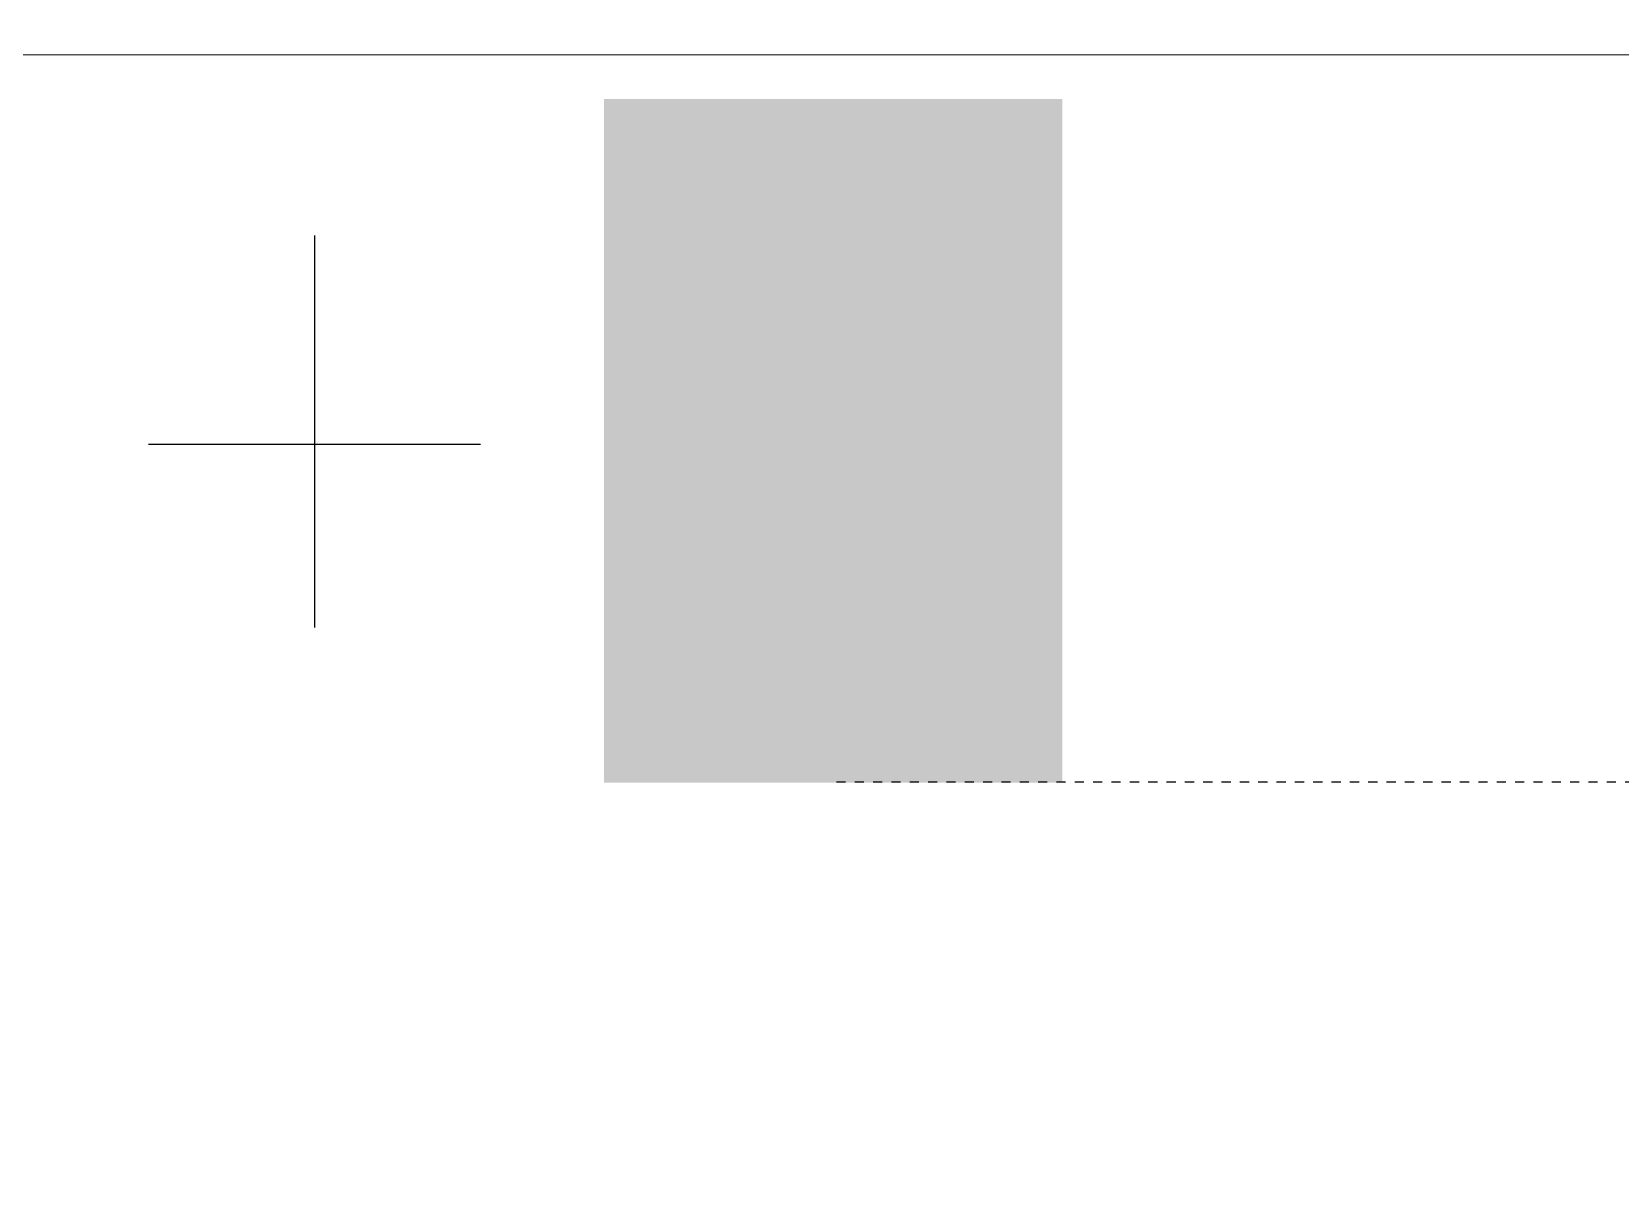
# Model space of a CAD drawing. Header units: feet. Extents: x -13743 to 68376, y -48 to 67763.
# Drawn here: x 4406.39 to 4423.71, y 64206.46 to 64219.11 of the extents above; entities that cross this region are included whole.
import ezdxf

# ---------------------------------------------------------------- set-up
doc = ezdxf.new("R2010")
doc.units = ezdxf.units.FT
doc.header["$MEASUREMENT"] = 0
doc.linetypes.add('HIDDEN', pattern=[0.375, 0.25, -0.125])
for name, color, linetype in [('E-HARN-COMP', 8, 'Continuous'), ('E-TRUNK-CABLE-POS', 6, 'HIDDEN'), ('Polarity-Text', 7, 'Continuous')]:
    doc.layers.add(name, color=color, linetype=linetype)

# ---------------------------------------------------------------- blocks, each defined once
blk = doc.blocks.new('A$C47dfd34d')
at = {"lineweight": 5}
blk.add_lwpolyline([(1.963253, 0.006666), (1.963253, 0.40665), (2.154912, 0.40665), (2.154912, 0.006666)], close=True, dxfattribs=at)

msp = doc.modelspace()

# ---------------------------------------------------------------- linework, layer by layer
at = {"layer": 'E-HARN-COMP', "const_width": 5}
msp.add_lwpolyline([(4415.131, 64210.919), (4415.131, 64218.374)], dxfattribs=at)
at = {"layer": 'E-TRUNK-CABLE-POS', "ltscale": 0.1}
msp.add_lwpolyline([(4436.666, 64231.031), (4436.666, 64210.925), (4415.131, 64210.925)], dxfattribs=at)
at = {"layer": 'Polarity-Text'}
for p, q in [((4409.476, 64216.885), (4409.476, 64212.611)), ((4407.666, 64214.609), (4411.286, 64214.609))]:
    msp.add_line(p, q, dxfattribs=at)

# ---------------------------------------------------------------- block references
at = {"xscale": 194.318304, "yscale": 194.318304, "zscale": 194.318304, "rotation": 90}
msp.add_blockref('A$C47dfd34d', (4455.289, 63800.118), dxfattribs=at)

doc.saveas('drawing.dxf')
